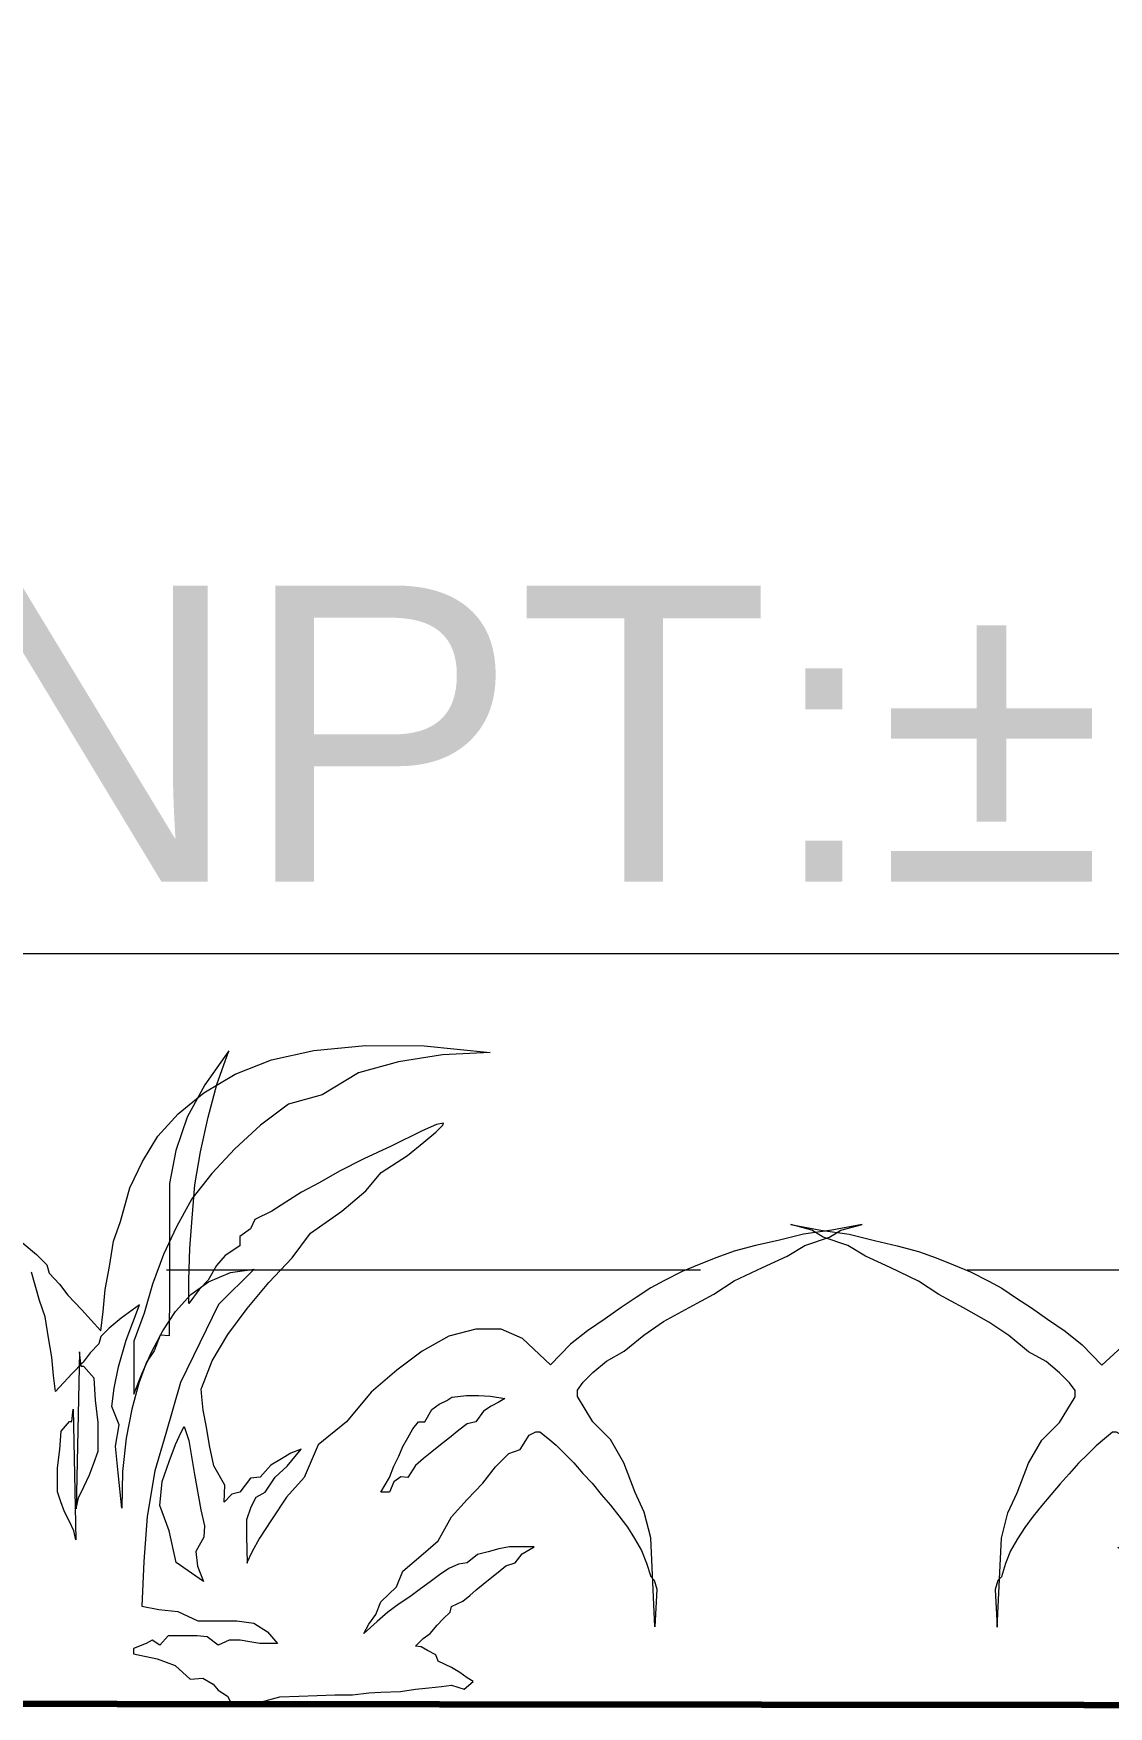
# Model space of a CAD drawing. Header units: inches. Extents: x 140 to 978, y -82 to 38.
# Drawn here: x 654.532 to 655.035, y -68.206 to -67.422 of the extents above; entities that cross this region are included whole.
import ezdxf

# ---------------------------------------------------------------- set-up
doc = ezdxf.new("R2010")
doc.units = ezdxf.units.IN
doc.header["$MEASUREMENT"] = 0
doc.linetypes.add('DASHED2', pattern=[0.375, 0.25, -0.125])
doc.layers.get('0').update_dxf_attribs({"lineweight": 0})
for name, color, linetype, lineweight in [('UNSAAC-AREA VERDE', 94, 'Continuous', 0), ('UNSAAC-COTA', 48, 'Continuous', 0), ('UNSAAC-FACHADA(2DO PLANO)', 7, 'Continuous', 30), ('UNSAAC-PROYECCIONES', 38, 'DASHED2', 0), ('UNSAAC-TEXTOS', 250, 'Continuous', 0), ('UNSAAC-VARIOS', 30, 'Continuous', 0)]:
    doc.layers.add(name, color=color, linetype=linetype, lineweight=lineweight)
doc.styles.add('narrow', font='')
doc.styles.get("Standard").update_dxf_attribs({"font": 'arial.ttf'})
doc.styles.get('narrow').set_extended_font_data('Arial Narrow', italic=True)
doc.dimstyles.new('1EN75', dxfattribs={"dimtxt": 0.15, "dimasz": 0.06, "dimexe": 0.1, "dimexo": 0.15, "dimgap": 0.025, "dimtad": 1, "dimzin": 1, "dimdsep": 46, "dimtxsty": 'narrow', "dimblk": 'DOT', "dimcen": 0.1, "dimclrd": 256, "dimclre": 256, "dimclrt": 256, "dimaunit": 1, "dimadec": 3, "dimazin": 0, "dimtfac": 1, "dimtmove": 2, "dimatfit": 3, "dimldrblk": 'ARCHTICK', "dimfxl": 0.3, "dimfxlon": 1, "dimtolj": 1, "dimtzin": 0, "dimlwd": 0, "dimlwe": 0, "dimarcsym": 0})

# ---------------------------------------------------------------- blocks, each defined once
blk = doc.blocks.new('_Dot')
at = {"color": 0, "linetype": 'ByBlock', "lineweight": -2}
blk.add_line((-0.5, 0), (-1, 0), dxfattribs=at)
at = {"color": 0, "linetype": 'ByBlock', "const_width": 0.5}
blk.add_lwpolyline([(-0.25, 0, 1), (0.25, 0, 1)], format="xyb", close=True, dxfattribs=at)
blk = doc.blocks.new('*D927')
at = {"layer": 'Defpoints', "color": 0, "ltscale": 2.5, "transparency": 16777216}
for p in [(650.44415, -66.95126), (655.89538, -66.95126), (650.44415, -68.00126)]:
    blk.add_point(p, dxfattribs=at)
at = {"layer": 'UNSAAC-COTA', "lineweight": 0, "ltscale": 2.5, "transparency": 16777216}
for p, q in [((655.59538, -66.95126), (655.99538, -66.95126)), ((655.89538, -67.94126), (655.89538, -67.01126)), ((655.59538, -68.00126), (655.99538, -68.00126))]:
    blk.add_line(p, q, dxfattribs=at)
at = {"layer": 'UNSAAC-COTA', "lineweight": 0, "ltscale": 2.5, "transparency": 16777216, "xscale": 0.06, "yscale": 0.06, "zscale": 0.06}
for p, rotation in [((655.89538, -66.95126), 90), ((655.89538, -68.00126), 270)]:
    blk.add_blockref('_Dot', p, dxfattribs=dict(at, rotation=rotation))
at = {"layer": 'UNSAAC-COTA', "ltscale": 2.5, "transparency": 16777216, "insert": (655.79379, -67.47626), "char_height": 0.15, "attachment_point": 5, "rotation": 90, "style": 'narrow'}
blk.add_mtext('\\A1;1.05', dxfattribs=at)
blk = doc.blocks.new('_ArchTick')
at = {"layer": 'UNSAAC-FACHADA(2DO PLANO)', "color": 0, "const_width": 0.15}
blk.add_lwpolyline([(-0.5, -0.5), (0.5, 0.5)], dxfattribs=at)
blk = doc.blocks.new('*D938')
at = {"layer": 'Defpoints', "color": 0, "ltscale": 2.5, "transparency": 16777216}
for p in [(650.44415, -64.55126), (656.98765, -64.55126), (650.44415, -68.00126)]:
    blk.add_point(p, dxfattribs=at)
at = {"layer": 'UNSAAC-COTA', "lineweight": 0, "ltscale": 2.5, "transparency": 16777216}
for p, q in [((656.68765, -64.55126), (657.08765, -64.55126)), ((656.98765, -67.94126), (656.98765, -64.61126)), ((656.68765, -68.00126), (657.08765, -68.00126))]:
    blk.add_line(p, q, dxfattribs=at)
at = {"layer": 'UNSAAC-COTA', "lineweight": 0, "ltscale": 2.5, "transparency": 16777216, "xscale": 0.06, "yscale": 0.06, "zscale": 0.06}
for p, rotation in [((656.98765, -64.55126), 90), ((656.98765, -68.00126), 270)]:
    blk.add_blockref('_Dot', p, dxfattribs=dict(at, rotation=rotation))
at = {"layer": 'UNSAAC-COTA', "ltscale": 2.5, "transparency": 16777216, "insert": (656.88607, -66.27626), "char_height": 0.15, "attachment_point": 5, "rotation": 90, "style": 'narrow'}
blk.add_mtext('\\A1;3.45', dxfattribs=at)
blk = doc.blocks.new('*D941')
at = {"layer": 'Defpoints', "color": 0, "ltscale": 2.5, "transparency": 16777216}
for p in [(652.14001, -52.984), (657.96118, -52.984), (652.14001, -68.00126)]:
    blk.add_point(p, dxfattribs=at)
at = {"layer": 'UNSAAC-COTA', "lineweight": 0, "ltscale": 2.5, "transparency": 16777216}
for p, q in [((657.66118, -52.984), (658.06118, -52.984)), ((657.96118, -67.94126), (657.96118, -53.044)), ((657.66118, -68.00126), (658.06118, -68.00126))]:
    blk.add_line(p, q, dxfattribs=at)
at = {"layer": 'UNSAAC-COTA', "lineweight": 0, "ltscale": 2.5, "transparency": 16777216, "xscale": 0.06, "yscale": 0.06, "zscale": 0.06}
for p, rotation in [((657.96118, -52.984), 90), ((657.96118, -68.00126), 270)]:
    blk.add_blockref('_Dot', p, dxfattribs=dict(at, rotation=rotation))
at = {"layer": 'UNSAAC-COTA', "ltscale": 2.5, "transparency": 16777216, "insert": (657.8596, -60.49263), "char_height": 0.15, "attachment_point": 5, "rotation": 90, "style": 'narrow'}
blk.add_mtext('\\A1;15.02', dxfattribs=at)
blk = doc.blocks.new('A$C60F52226')
at = {"layer": 'UNSAAC-TEXTOS', "color": 0}
blk.add_line((-0.16471, 0.1482), (0.8667, 0.1482), dxfattribs=at)
blk = doc.blocks.new('unsaac area verde 2')
at = {"layer": 'UNSAAC-AREA VERDE'}
for p, q in [((1477.2247, 42.2612), (1477.1628, 42.2549)), ((1477.2247, 42.2612), (1477.1628, 42.2549)), ((1477.2795, 42.2612), (1477.2247, 42.2612)), ((1477.2795, 42.2612), (1477.2247, 42.2612)), ((1477.3278, 42.2565), (1477.2795, 42.2612)), ((1477.3278, 42.2565), (1477.2795, 42.2612)), ((1477.3676, 42.2477), (1477.3278, 42.2565)), ((1477.3676, 42.2477), (1477.3278, 42.2565)), ((1477.4187, 42.2245), (1477.4074, 42.2562)), ((1477.4074, 42.2562), (1477.4299, 42.2244)), ((1477.4187, 42.2245), (1477.4074, 42.2562)), ((1477.4074, 42.2562), (1477.4299, 42.2244)), ((1477.1628, 42.2549), (1477.2073, 42.2525)), ((1477.1628, 42.2549), (1477.2073, 42.2525)), ((1477.2073, 42.2525), (1477.2486, 42.2461)), ((1477.2073, 42.2525), (1477.2486, 42.2461)), ((1477.2486, 42.2461), (1477.2859, 42.2358)), ((1477.2486, 42.2461), (1477.2859, 42.2358)), ((1477.4017, 42.2342), (1477.3676, 42.2477)), ((1477.4017, 42.2342), (1477.3676, 42.2477)), ((1477.2859, 42.2358), (1477.32, 42.2152)), ((1477.2859, 42.2358), (1477.32, 42.2152)), ((1477.431, 42.2168), (1477.4017, 42.2342)), ((1477.431, 42.2168), (1477.4017, 42.2342)), ((1477.32, 42.2152), (1477.3517, 42.2064)), ((1477.32, 42.2152), (1477.3517, 42.2064)), ((1477.4267, 42.194), (1477.4187, 42.2245)), ((1477.4267, 42.194), (1477.4187, 42.2245)), ((1477.4299, 42.2244), (1477.4465, 42.194)), ((1477.4299, 42.2244), (1477.4465, 42.194)), ((1477.4548, 42.197), (1477.431, 42.2168)), ((1477.4548, 42.197), (1477.431, 42.2168)), ((1477.3517, 42.2064), (1477.3779, 42.1866)), ((1477.3517, 42.2064), (1477.3779, 42.1866)), ((1477.4339, 42.1616), (1477.4267, 42.194)), ((1477.4339, 42.1616), (1477.4267, 42.194)), ((1477.4465, 42.194), (1477.4571, 42.1629)), ((1477.4465, 42.194), (1477.4571, 42.1629)), ((1477.4739, 42.1763), (1477.4548, 42.197)), ((1477.4739, 42.1763), (1477.4548, 42.197)), ((1477.207, 42.1867), (1477.2064, 42.1887)), ((1477.2064, 42.1887), (1477.2129, 42.1874)), ((1477.207, 42.1867), (1477.2064, 42.1887)), ((1477.2064, 42.1887), (1477.2129, 42.1874)), ((1477.2136, 42.1801), (1477.207, 42.1867)), ((1477.2136, 42.1801), (1477.207, 42.1867)), ((1477.2129, 42.1874), (1477.2262, 42.1814)), ((1477.2129, 42.1874), (1477.2262, 42.1814)), ((1477.2249, 42.1709), (1477.2136, 42.1801)), ((1477.2249, 42.1709), (1477.2136, 42.1801)), ((1477.2262, 42.1814), (1477.2553, 42.1669)), ((1477.2262, 42.1814), (1477.2553, 42.1669)), ((1477.3779, 42.1866), (1477.4017, 42.1645)), ((1477.3779, 42.1866), (1477.4017, 42.1645)), ((1477.2401, 42.1583), (1477.2249, 42.1709)), ((1477.2401, 42.1583), (1477.2249, 42.1709)), ((1477.2553, 42.1669), (1477.2811, 42.155)), ((1477.2553, 42.1669), (1477.2811, 42.155)), ((1477.4017, 42.1645), (1477.4232, 42.1414)), ((1477.4017, 42.1645), (1477.4232, 42.1414)), ((1477.4571, 42.1629), (1477.463, 42.1318)), ((1477.4571, 42.1629), (1477.463, 42.1318)), ((1477.4883, 42.1525), (1477.4739, 42.1763)), ((1477.4883, 42.1525), (1477.4739, 42.1763)), ((1477.2646, 42.1425), (1477.2401, 42.1583)), ((1477.2646, 42.1425), (1477.2401, 42.1583)), ((1477.2811, 42.155), (1477.3036, 42.1437)), ((1477.2811, 42.155), (1477.3036, 42.1437)), ((1477.4392, 42.1305), (1477.4339, 42.1616)), ((1477.4392, 42.1305), (1477.4339, 42.1616)), ((1477.5002, 42.1279), (1477.4883, 42.1525)), ((1477.5002, 42.1279), (1477.4883, 42.1525)), ((1477.2791, 42.1253), (1477.2646, 42.1425)), ((1477.2791, 42.1253), (1477.2646, 42.1425)), ((1477.3036, 42.1437), (1477.3228, 42.1326)), ((1477.3036, 42.1437), (1477.3228, 42.1326)), ((1477.3228, 42.1326), (1477.3393, 42.1239)), ((1477.3228, 42.1326), (1477.3393, 42.1239)), ((1477.4232, 42.1414), (1477.4421, 42.1176)), ((1477.4232, 42.1414), (1477.4421, 42.1176)), ((1477.463, 42.1318), (1477.463, 42.0995)), ((1477.463, 42.1318), (1477.463, 42.0995)), ((1477.3016, 42.1061), (1477.2791, 42.1253)), ((1477.3016, 42.1061), (1477.2791, 42.1253)), ((1477.3393, 42.1239), (1477.3539, 42.1146)), ((1477.3393, 42.1239), (1477.3539, 42.1146)), ((1477.4418, 42.0995), (1477.4392, 42.1305)), ((1477.4418, 42.0995), (1477.4392, 42.1305)), ((1477.4421, 42.1176), (1477.4565, 42.0914)), ((1477.4421, 42.1176), (1477.4565, 42.0914)), ((1477.5089, 42.0961), (1477.5002, 42.1279)), ((1477.5089, 42.0961), (1477.5002, 42.1279)), ((1477.3307, 42.0855), (1477.3016, 42.1061)), ((1477.3307, 42.0855), (1477.3016, 42.1061)), ((1477.3539, 42.1146), (1477.367, 42.1061)), ((1477.3539, 42.1146), (1477.367, 42.1061)), ((1477.367, 42.1061), (1477.383, 42.0981)), ((1477.367, 42.1061), (1477.383, 42.0981)), ((1477.4438, 42.071), (1477.4418, 42.0995)), ((1477.4438, 42.071), (1477.4418, 42.0995)), ((1477.463, 42.0995), (1477.463, 42.0664)), ((1477.463, 42.0995), (1477.463, 42.0664)), ((1476.834, 42.0889), (1476.8142, 42.0941)), ((1476.8142, 42.0941), (1476.8426, 42.0889)), ((1476.834, 42.0889), (1476.8142, 42.0941)), ((1476.8142, 42.0941), (1476.8426, 42.0889)), ((1476.8446, 42.0823), (1476.834, 42.0889)), ((1476.8446, 42.0823), (1476.834, 42.0889)), ((1476.8426, 42.0889), (1476.8691, 42.0849)), ((1476.8426, 42.0889), (1476.8691, 42.0849)), ((1476.8691, 42.0849), (1476.8928, 42.079)), ((1476.8691, 42.0849), (1476.8928, 42.079)), ((1477.3479, 42.0624), (1477.3307, 42.0855)), ((1477.3479, 42.0624), (1477.3307, 42.0855)), ((1477.383, 42.0981), (1477.3869, 42.0896)), ((1477.383, 42.0981), (1477.3869, 42.0896)), ((1477.3869, 42.0896), (1477.3969, 42.0822)), ((1477.3869, 42.0896), (1477.3969, 42.0822)), ((1477.4565, 42.0914), (1477.4684, 42.0652)), ((1477.4565, 42.0914), (1477.4684, 42.0652)), ((1477.5152, 42.0779), (1477.5089, 42.0961)), ((1477.5152, 42.0779), (1477.5089, 42.0961)), ((1476.8677, 42.0743), (1476.8446, 42.0823)), ((1476.8677, 42.0743), (1476.8446, 42.0823)), ((1476.8843, 42.0644), (1476.8677, 42.0743)), ((1476.8843, 42.0644), (1476.8677, 42.0743)), ((1476.8928, 42.079), (1476.914, 42.0743)), ((1476.8928, 42.079), (1476.914, 42.0743)), ((1476.914, 42.0743), (1476.9339, 42.069)), ((1476.914, 42.0743), (1476.9339, 42.069)), ((1476.9339, 42.069), (1476.9504, 42.0631)), ((1476.9339, 42.069), (1476.9504, 42.0631)), ((1477.3969, 42.0822), (1477.3969, 42.0736)), ((1477.3969, 42.0822), (1477.3969, 42.0736)), ((1477.3969, 42.0736), (1477.4108, 42.0644)), ((1477.3969, 42.0736), (1477.4108, 42.0644)), ((1477.4446, 42.0412), (1477.4438, 42.071)), ((1477.4446, 42.0412), (1477.4438, 42.071)), ((1477.5192, 42.0541), (1477.5152, 42.0779)), ((1477.5192, 42.0541), (1477.5152, 42.0779)), ((1477.601, 42.0763), (1477.5875, 42.0652)), ((1477.601, 42.0763), (1477.5875, 42.0652)), ((1476.9074, 42.0538), (1476.8843, 42.0644)), ((1476.9074, 42.0538), (1476.8843, 42.0644)), ((1476.9339, 42.0412), (1476.9074, 42.0538)), ((1476.9339, 42.0412), (1476.9074, 42.0538)), ((1476.9504, 42.0631), (1476.9669, 42.0565)), ((1476.9504, 42.0631), (1476.9669, 42.0565)), ((1476.9669, 42.0565), (1476.9827, 42.0498)), ((1476.9669, 42.0565), (1476.9827, 42.0498)), ((1477.3697, 42.0392), (1477.3479, 42.0624)), ((1477.3697, 42.0392), (1477.3479, 42.0624)), ((1477.4108, 42.0644), (1477.4187, 42.0551)), ((1477.4108, 42.0644), (1477.4187, 42.0551)), ((1477.4187, 42.0551), (1477.4266, 42.0412)), ((1477.4187, 42.0551), (1477.4266, 42.0412)), ((1477.463, 42.0664), (1477.463, 42.032)), ((1477.463, 42.0664), (1477.463, 42.032)), ((1477.4684, 42.0652), (1477.4787, 42.0375)), ((1477.4684, 42.0652), (1477.4787, 42.0375)), ((1477.5231, 42.0326), (1477.5192, 42.0541)), ((1477.5231, 42.0326), (1477.5192, 42.0541)), ((1477.5779, 42.0556), (1477.5756, 42.0477)), ((1477.5779, 42.0556), (1477.5756, 42.0477)), ((1477.5875, 42.0652), (1477.5779, 42.0556)), ((1477.5875, 42.0652), (1477.5779, 42.0556)), ((1476.9531, 42.0287), (1476.9339, 42.0412)), ((1476.9531, 42.0287), (1476.9339, 42.0412)), ((1476.9827, 42.0498), (1477, 42.0412)), ((1476.9827, 42.0498), (1477, 42.0412)), ((1477, 42.0412), (1477.0119, 42.0346)), ((1477, 42.0412), (1477.0119, 42.0346)), ((1477.3902, 42.0148), (1477.3697, 42.0392)), ((1477.3902, 42.0148), (1477.3697, 42.0392)), ((1477.4057, 42.0485), (1477.3835, 42.0517)), ((1477.3835, 42.0517), (1477.4168, 42.0184)), ((1477.4057, 42.0485), (1477.3835, 42.0517)), ((1477.3835, 42.0517), (1477.4168, 42.0184)), ((1477.4263, 42.0398), (1477.4057, 42.0485)), ((1477.4263, 42.0398), (1477.4057, 42.0485)), ((1477.4429, 42.0279), (1477.4263, 42.0398)), ((1477.4429, 42.0279), (1477.4263, 42.0398)), ((1477.4266, 42.0412), (1477.4352, 42.0326)), ((1477.4266, 42.0412), (1477.4352, 42.0326)), ((1477.4446, 42.0195), (1477.4446, 42.0412)), ((1477.4446, 42.0195), (1477.4446, 42.0412)), ((1477.4787, 42.0375), (1477.4866, 42.0105)), ((1477.4787, 42.0375), (1477.4866, 42.0105)), ((1477.566, 42.0375), (1477.5581, 42.0271)), ((1477.566, 42.0375), (1477.5581, 42.0271)), ((1477.5756, 42.0477), (1477.566, 42.0375)), ((1477.5756, 42.0477), (1477.566, 42.0375)), ((1477.5847, 42.022), (1477.592, 42.0485)), ((1477.5847, 42.022), (1477.592, 42.0485)), ((1476.9762, 42.0161), (1476.9531, 42.0287)), ((1476.9762, 42.0161), (1476.9531, 42.0287)), ((1477.0119, 42.0346), (1477.0258, 42.0254)), ((1477.0119, 42.0346), (1477.0258, 42.0254)), ((1477.0258, 42.0254), (1477.0397, 42.0161)), ((1477.0258, 42.0254), (1477.0397, 42.0161)), ((1477.4352, 42.0326), (1477.4446, 42.0195)), ((1477.4352, 42.0326), (1477.4446, 42.0195)), ((1477.4573, 42.012), (1477.4429, 42.0279)), ((1477.4573, 42.012), (1477.4429, 42.0279)), ((1477.463, 42.032), (1477.463, 41.989)), ((1477.463, 42.032), (1477.463, 41.989)), ((1477.5248, 42.012), (1477.5231, 42.0326)), ((1477.5248, 42.012), (1477.5231, 42.0326)), ((1477.5581, 42.0271), (1477.5454, 42.0136)), ((1477.5581, 42.0271), (1477.5454, 42.0136)), ((1477.5794, 42.0069), (1477.5847, 42.022)), ((1477.5794, 42.0069), (1477.5847, 42.022)), ((1477, 42.0029), (1476.9762, 42.0161)), ((1477, 42.0029), (1476.9762, 42.0161)), ((1477.0397, 42.0161), (1477.0549, 42.0055)), ((1477.0397, 42.0161), (1477.0549, 42.0055)), ((1477.0549, 42.0055), (1477.0714, 41.9943)), ((1477.0549, 42.0055), (1477.0714, 41.9943)), ((1477.4081, 41.9903), (1477.3902, 42.0148)), ((1477.4081, 41.9903), (1477.3902, 42.0148)), ((1477.4168, 42.0184), (1477.4343, 41.9827)), ((1477.4168, 42.0184), (1477.4343, 41.9827)), ((1477.4692, 41.9937), (1477.4573, 42.012)), ((1477.4692, 41.9937), (1477.4573, 42.012)), ((1477.4866, 42.0105), (1477.4962, 41.9842)), ((1477.4866, 42.0105), (1477.4962, 41.9842)), ((1477.5034, 41.985), (1477.4908, 42.0181)), ((1477.4908, 42.0181), (1477.508, 42.0055)), ((1477.5034, 41.985), (1477.4908, 42.0181)), ((1477.4908, 42.0181), (1477.508, 42.0055)), ((1477.508, 42.0055), (1477.5192, 41.9962)), ((1477.508, 42.0055), (1477.5192, 41.9962)), ((1477.5271, 41.9938), (1477.5248, 42.012)), ((1477.5271, 41.9938), (1477.5248, 42.012)), ((1477.5454, 42.0136), (1477.5271, 41.9938)), ((1477.5454, 42.0136), (1477.5271, 41.9938)), ((1477.5761, 41.9871), (1477.5794, 42.0069)), ((1477.5761, 41.9871), (1477.5794, 42.0069)), ((1477.0185, 41.9903), (1477, 42.0029)), ((1477.0185, 41.9903), (1477, 42.0029)), ((1477.0371, 41.9751), (1477.0185, 41.9903)), ((1477.0371, 41.9751), (1477.0185, 41.9903)), ((1477.0714, 41.9943), (1477.0873, 41.9817)), ((1477.0714, 41.9943), (1477.0873, 41.9817)), ((1477.1323, 41.987), (1477.1521, 41.9956)), ((1477.1323, 41.987), (1477.1521, 41.9956)), ((1477.1521, 41.9956), (1477.1759, 41.9956)), ((1477.1521, 41.9956), (1477.1759, 41.9956)), ((1477.1759, 41.9956), (1477.2011, 41.989)), ((1477.1759, 41.9956), (1477.2011, 41.989)), ((1477.4227, 41.9658), (1477.4081, 41.9903)), ((1477.4227, 41.9658), (1477.4081, 41.9903)), ((1477.463, 41.989), (1477.4716, 41.9896)), ((1477.463, 41.989), (1477.4716, 41.9896)), ((1477.4795, 41.9739), (1477.4692, 41.9937)), ((1477.4795, 41.9739), (1477.4692, 41.9937)), ((1477.4716, 41.9896), (1477.477, 41.9751)), ((1477.4716, 41.9896), (1477.477, 41.9751)), ((1477.5192, 41.9962), (1477.5272, 41.9883)), ((1477.5192, 41.9962), (1477.5272, 41.9883)), ((1477.0536, 41.9658), (1477.0371, 41.9751)), ((1477.0536, 41.9658), (1477.0371, 41.9751)), ((1477.0873, 41.9817), (1477.1058, 41.9625)), ((1477.0873, 41.9817), (1477.1058, 41.9625)), ((1477.1058, 41.9625), (1477.1323, 41.987)), ((1477.1058, 41.9625), (1477.1323, 41.987)), ((1477.2011, 41.989), (1477.2262, 41.9751)), ((1477.2011, 41.989), (1477.2262, 41.9751)), ((1477.2262, 41.9751), (1477.25, 41.9573)), ((1477.2262, 41.9751), (1477.25, 41.9573)), ((1477.4343, 41.9827), (1477.4525, 41.9453)), ((1477.4343, 41.9827), (1477.4525, 41.9453)), ((1477.477, 41.9751), (1477.4842, 41.9645)), ((1477.477, 41.9751), (1477.4842, 41.9645)), ((1477.4883, 41.9541), (1477.4795, 41.9739)), ((1477.4883, 41.9541), (1477.4795, 41.9739)), ((1477.4962, 41.9842), (1477.4962, 41.9596)), ((1477.4962, 41.9842), (1477.4962, 41.9596)), ((1477.5106, 41.9599), (1477.5034, 41.985)), ((1477.5106, 41.9599), (1477.5034, 41.985)), ((1477.5272, 41.9883), (1477.5291, 41.9817)), ((1477.5272, 41.9883), (1477.5291, 41.9817)), ((1477.5291, 41.9817), (1477.5371, 41.9732)), ((1477.5291, 41.9817), (1477.5371, 41.9732)), ((1477.5454, 41.9604), (1477.547, 41.974)), ((1477.5454, 41.9604), (1477.547, 41.974)), ((1477.547, 41.974), (1477.5502, 41.8271)), ((1477.547, 41.974), (1477.5502, 41.8271)), ((1477.5729, 41.9691), (1477.5761, 41.9871)), ((1477.5729, 41.9691), (1477.5761, 41.9871)), ((1477.0662, 41.9552), (1477.0536, 41.9658)), ((1477.0662, 41.9552), (1477.0536, 41.9658)), ((1477.4326, 41.9408), (1477.4227, 41.9658)), ((1477.4326, 41.9408), (1477.4227, 41.9658)), ((1477.4842, 41.9645), (1477.4914, 41.9447)), ((1477.4842, 41.9645), (1477.4914, 41.9447)), ((1477.4962, 41.9596), (1477.4962, 41.9343)), ((1477.4962, 41.9596), (1477.4962, 41.9343)), ((1477.5147, 41.94), (1477.5106, 41.9599)), ((1477.5147, 41.94), (1477.5106, 41.9599)), ((1477.5371, 41.9732), (1477.5437, 41.9645)), ((1477.5371, 41.9732), (1477.5437, 41.9645)), ((1477.5383, 41.9549), (1477.5429, 41.9604)), ((1477.5383, 41.9549), (1477.5429, 41.9604)), ((1477.5429, 41.9604), (1477.5454, 41.9604)), ((1477.5429, 41.9604), (1477.5454, 41.9604)), ((1477.5437, 41.9645), (1477.5543, 41.9533)), ((1477.5437, 41.9645), (1477.5543, 41.9533)), ((1477.5715, 41.9519), (1477.5729, 41.9691)), ((1477.5715, 41.9519), (1477.5729, 41.9691)), ((1477.0754, 41.946), (1477.0662, 41.9552)), ((1477.0754, 41.946), (1477.0662, 41.9552)), ((1477.0807, 41.9387), (1477.0754, 41.946)), ((1477.0807, 41.9387), (1477.0754, 41.946)), ((1477.25, 41.9573), (1477.2738, 41.9367)), ((1477.25, 41.9573), (1477.2738, 41.9367)), ((1477.4525, 41.9453), (1477.466, 41.8977)), ((1477.4525, 41.9453), (1477.466, 41.8977)), ((1477.4962, 41.9343), (1477.4883, 41.9541)), ((1477.4962, 41.9343), (1477.4883, 41.9541)), ((1477.4914, 41.9447), (1477.4981, 41.9203)), ((1477.4914, 41.9447), (1477.4981, 41.9203)), ((1477.5319, 41.9287), (1477.5334, 41.9493)), ((1477.5319, 41.9287), (1477.5334, 41.9493)), ((1477.5334, 41.9493), (1477.5383, 41.9549)), ((1477.5334, 41.9493), (1477.5383, 41.9549)), ((1477.5543, 41.9533), (1477.5695, 41.9368)), ((1477.5543, 41.9533), (1477.5695, 41.9368)), ((1477.5695, 41.9368), (1477.5715, 41.9519)), ((1477.5695, 41.9368), (1477.5715, 41.9519)), ((1477.0662, 41.9089), (1477.0807, 41.9328)), ((1477.0662, 41.9089), (1477.0807, 41.9328)), ((1477.0807, 41.9328), (1477.0807, 41.9387)), ((1477.0807, 41.9328), (1477.0807, 41.9387)), ((1477.1621, 41.9328), (1477.1488, 41.9308)), ((1477.1621, 41.9328), (1477.1488, 41.9308)), ((1477.1488, 41.9308), (1477.1548, 41.9269)), ((1477.1488, 41.9308), (1477.1548, 41.9269)), ((1477.1548, 41.9269), (1477.1614, 41.9235)), ((1477.1548, 41.9269), (1477.1614, 41.9235)), ((1477.1733, 41.9334), (1477.1621, 41.9328)), ((1477.1733, 41.9334), (1477.1621, 41.9328)), ((1477.1845, 41.9334), (1477.1733, 41.9334)), ((1477.1845, 41.9334), (1477.1733, 41.9334)), ((1477.1984, 41.9321), (1477.1845, 41.9334)), ((1477.1984, 41.9321), (1477.1845, 41.9334)), ((1477.203, 41.9288), (1477.1984, 41.9321)), ((1477.203, 41.9288), (1477.1984, 41.9321)), ((1477.2103, 41.9255), (1477.203, 41.9288)), ((1477.2103, 41.9255), (1477.203, 41.9288)), ((1477.2738, 41.9367), (1477.2969, 41.9089)), ((1477.2738, 41.9367), (1477.2969, 41.9089)), ((1477.4313, 41.9195), (1477.4326, 41.9321)), ((1477.4313, 41.9195), (1477.4326, 41.9321)), ((1477.4332, 41.9394), (1477.4326, 41.9408)), ((1477.4332, 41.9394), (1477.4326, 41.9408)), ((1477.4326, 41.9321), (1477.4332, 41.9394)), ((1477.4326, 41.9321), (1477.4332, 41.9394)), ((1477.5166, 41.9228), (1477.5147, 41.94)), ((1477.5166, 41.9228), (1477.5147, 41.94)), ((1477.5295, 41.908), (1477.5319, 41.9287)), ((1477.5295, 41.908), (1477.5319, 41.9287)), ((1477.1614, 41.9235), (1477.1687, 41.9189)), ((1477.1614, 41.9235), (1477.1687, 41.9189)), ((1477.1687, 41.9189), (1477.1759, 41.9089)), ((1477.1687, 41.9189), (1477.1759, 41.9089)), ((1477.217, 41.9203), (1477.2103, 41.9255)), ((1477.217, 41.9203), (1477.2103, 41.9255)), ((1477.2236, 41.9089), (1477.217, 41.9203)), ((1477.2236, 41.9089), (1477.217, 41.9203)), ((1477.428, 41.9037), (1477.4313, 41.9195)), ((1477.428, 41.9037), (1477.4313, 41.9195)), ((1477.4981, 41.9203), (1477.5034, 41.8931)), ((1477.4981, 41.9203), (1477.5034, 41.8931)), ((1477.51, 41.9056), (1477.5166, 41.9228)), ((1477.51, 41.9056), (1477.5166, 41.9228)), ((1477.553, 41.9203), (1477.5503, 41.7979)), ((1477.553, 41.9203), (1477.5503, 41.7979)), ((1477.5543, 41.9089), (1477.553, 41.9203)), ((1477.5543, 41.9089), (1477.553, 41.9203)), ((1477.0496, 41.8924), (1477.0662, 41.9089)), ((1477.0496, 41.8924), (1477.0662, 41.9089)), ((1477.1158, 41.8997), (1477.1085, 41.8937)), ((1477.1158, 41.8997), (1477.1085, 41.8937)), ((1477.1197, 41.8997), (1477.1158, 41.8997)), ((1477.1197, 41.8997), (1477.1158, 41.8997)), ((1477.1257, 41.8964), (1477.1197, 41.8997)), ((1477.1257, 41.8964), (1477.1197, 41.8997)), ((1477.1343, 41.8831), (1477.1257, 41.8964)), ((1477.1343, 41.8831), (1477.1257, 41.8964)), ((1477.1759, 41.9089), (1477.1839, 41.907)), ((1477.1759, 41.9089), (1477.1839, 41.907)), ((1477.1839, 41.907), (1477.1918, 41.901)), ((1477.1839, 41.907), (1477.1918, 41.901)), ((1477.1918, 41.901), (1477.2004, 41.8938)), ((1477.1918, 41.901), (1477.2004, 41.8938)), ((1477.2295, 41.9089), (1477.2236, 41.9089)), ((1477.2295, 41.9089), (1477.2236, 41.9089)), ((1477.2348, 41.9023), (1477.2295, 41.9089)), ((1477.2348, 41.9023), (1477.2295, 41.9089)), ((1477.2394, 41.8938), (1477.2348, 41.9023)), ((1477.2394, 41.8938), (1477.2348, 41.9023)), ((1477.2969, 41.9089), (1477.3234, 41.8872)), ((1477.2969, 41.9089), (1477.3234, 41.8872)), ((1477.4253, 41.8865), (1477.428, 41.9037)), ((1477.4253, 41.8865), (1477.428, 41.9037)), ((1477.4491, 41.9043), (1477.4446, 41.8911)), ((1477.4491, 41.9043), (1477.4446, 41.8911)), ((1477.4518, 41.899), (1477.4491, 41.9043)), ((1477.4518, 41.899), (1477.4491, 41.9043)), ((1477.4571, 41.8872), (1477.4518, 41.899)), ((1477.4571, 41.8872), (1477.4518, 41.899)), ((1477.466, 41.8977), (1477.4764, 41.8628)), ((1477.466, 41.8977), (1477.4764, 41.8628)), ((1477.5133, 41.8858), (1477.51, 41.9056)), ((1477.5133, 41.8858), (1477.51, 41.9056)), ((1477.5295, 41.881), (1477.5295, 41.908)), ((1477.5295, 41.881), (1477.5295, 41.908)), ((1477.5563, 41.9089), (1477.5543, 41.9089)), ((1477.5563, 41.9089), (1477.5543, 41.9089)), ((1477.5602, 41.9044), (1477.5563, 41.9089)), ((1477.5602, 41.9044), (1477.5563, 41.9089)), ((1477.5643, 41.8997), (1477.5602, 41.9044)), ((1477.5643, 41.8997), (1477.5602, 41.9044)), ((1477.5655, 41.8825), (1477.5643, 41.8997)), ((1477.5655, 41.8825), (1477.5643, 41.8997)), ((1477.0371, 41.8706), (1477.0496, 41.8924)), ((1477.0371, 41.8706), (1477.0496, 41.8924)), ((1477.1005, 41.8871), (1477.0926, 41.8792)), ((1477.1005, 41.8871), (1477.0926, 41.8792)), ((1477.1085, 41.8937), (1477.1005, 41.8871)), ((1477.1085, 41.8937), (1477.1005, 41.8871)), ((1477.1449, 41.8792), (1477.1343, 41.8831)), ((1477.1449, 41.8792), (1477.1343, 41.8831)), ((1477.2004, 41.8938), (1477.209, 41.8872)), ((1477.2004, 41.8938), (1477.209, 41.8872)), ((1477.209, 41.8872), (1477.217, 41.8806)), ((1477.209, 41.8872), (1477.217, 41.8806)), ((1477.217, 41.8806), (1477.2249, 41.8745)), ((1477.217, 41.8806), (1477.2249, 41.8745)), ((1477.2441, 41.8858), (1477.2394, 41.8938)), ((1477.2441, 41.8858), (1477.2394, 41.8938)), ((1477.248, 41.8765), (1477.2441, 41.8858)), ((1477.248, 41.8765), (1477.2441, 41.8858)), ((1477.3234, 41.8872), (1477.3366, 41.8567)), ((1477.3234, 41.8872), (1477.3366, 41.8567)), ((1477.3525, 41.8673), (1477.3393, 41.8831)), ((1477.3393, 41.8831), (1477.3492, 41.8792)), ((1477.3525, 41.8673), (1477.3393, 41.8831)), ((1477.3393, 41.8831), (1477.3492, 41.8792)), ((1477.4213, 41.8673), (1477.4253, 41.8865)), ((1477.4213, 41.8673), (1477.4253, 41.8865)), ((1477.4446, 41.8911), (1477.4392, 41.8593)), ((1477.4446, 41.8911), (1477.4392, 41.8593)), ((1477.463, 41.8713), (1477.4571, 41.8872)), ((1477.463, 41.8713), (1477.4571, 41.8872)), ((1477.5034, 41.8931), (1477.5067, 41.862)), ((1477.5034, 41.8931), (1477.5067, 41.862)), ((1477.5106, 41.8607), (1477.5133, 41.8858)), ((1477.5106, 41.8607), (1477.5133, 41.8858)), ((1477.5334, 41.8699), (1477.5295, 41.881)), ((1477.5334, 41.8699), (1477.5295, 41.881)), ((1477.5675, 41.8653), (1477.5655, 41.8825)), ((1477.5675, 41.8653), (1477.5655, 41.8825)), ((1477.0265, 41.8428), (1477.0371, 41.8706)), ((1477.0265, 41.8428), (1477.0371, 41.8706)), ((1477.084, 41.8706), (1477.0754, 41.8607)), ((1477.084, 41.8706), (1477.0754, 41.8607)), ((1477.0926, 41.8792), (1477.084, 41.8706)), ((1477.0926, 41.8792), (1477.084, 41.8706)), ((1477.1574, 41.8666), (1477.1449, 41.8792)), ((1477.1574, 41.8666), (1477.1449, 41.8792)), ((1477.1693, 41.8515), (1477.1574, 41.8666)), ((1477.1693, 41.8515), (1477.1574, 41.8666)), ((1477.2249, 41.8745), (1477.2322, 41.868)), ((1477.2249, 41.8745), (1477.2322, 41.868)), ((1477.2322, 41.868), (1477.2394, 41.8567)), ((1477.2322, 41.868), (1477.2394, 41.8567)), ((1477.2526, 41.8673), (1477.248, 41.8765)), ((1477.2526, 41.8673), (1477.248, 41.8765)), ((1477.2566, 41.8567), (1477.2526, 41.8673)), ((1477.2566, 41.8567), (1477.2526, 41.8673)), ((1477.3492, 41.8792), (1477.3578, 41.8739)), ((1477.3492, 41.8792), (1477.3578, 41.8739)), ((1477.3638, 41.8567), (1477.3525, 41.8673)), ((1477.3638, 41.8567), (1477.3525, 41.8673)), ((1477.3578, 41.8739), (1477.3678, 41.868)), ((1477.3578, 41.8739), (1477.3678, 41.868)), ((1477.3678, 41.868), (1477.3777, 41.8567)), ((1477.3678, 41.868), (1477.3777, 41.8567)), ((1477.4108, 41.8494), (1477.4213, 41.8673)), ((1477.4108, 41.8494), (1477.4213, 41.8673)), ((1477.4696, 41.8527), (1477.463, 41.8713)), ((1477.4696, 41.8527), (1477.463, 41.8713)), ((1477.5375, 41.8588), (1477.5334, 41.8699)), ((1477.5375, 41.8588), (1477.5334, 41.8699)), ((1477.5675, 41.8428), (1477.5675, 41.8653)), ((1477.5675, 41.8428), (1477.5675, 41.8653)), ((1477.0668, 41.8514), (1477.0582, 41.8409)), ((1477.0668, 41.8514), (1477.0582, 41.8409)), ((1477.0754, 41.8607), (1477.0668, 41.8514)), ((1477.0754, 41.8607), (1477.0668, 41.8514)), ((1477.1838, 41.8362), (1477.1693, 41.8515)), ((1477.1838, 41.8362), (1477.1693, 41.8515)), ((1477.2394, 41.8567), (1477.2461, 41.8574)), ((1477.2394, 41.8567), (1477.2461, 41.8574)), ((1477.2461, 41.8574), (1477.2526, 41.8527)), ((1477.2461, 41.8574), (1477.2526, 41.8527)), ((1477.2526, 41.8527), (1477.2566, 41.8428)), ((1477.2526, 41.8527), (1477.2566, 41.8428)), ((1477.2646, 41.8428), (1477.2566, 41.8567)), ((1477.2646, 41.8428), (1477.2566, 41.8567)), ((1477.3366, 41.8567), (1477.3532, 41.8382)), ((1477.3366, 41.8567), (1477.3532, 41.8382)), ((1477.3731, 41.8428), (1477.3638, 41.8567)), ((1477.3731, 41.8428), (1477.3638, 41.8567)), ((1477.3777, 41.8567), (1477.3869, 41.856)), ((1477.3777, 41.8567), (1477.3869, 41.856)), ((1477.3869, 41.856), (1477.3969, 41.8428)), ((1477.3869, 41.856), (1477.3969, 41.8428)), ((1477.4115, 41.8335), (1477.4108, 41.8494)), ((1477.4115, 41.8335), (1477.4108, 41.8494)), ((1477.4392, 41.8593), (1477.4332, 41.8263)), ((1477.4392, 41.8593), (1477.4332, 41.8263)), ((1477.4716, 41.8302), (1477.4696, 41.8527)), ((1477.4716, 41.8302), (1477.4696, 41.8527)), ((1477.4764, 41.8628), (1477.4834, 41.82)), ((1477.4764, 41.8628), (1477.4834, 41.82)), ((1477.5067, 41.862), (1477.5073, 41.8276)), ((1477.5067, 41.862), (1477.5073, 41.8276)), ((1477.5073, 41.8276), (1477.5106, 41.8607)), ((1477.5073, 41.8276), (1477.5106, 41.8607)), ((1477.543, 41.8477), (1477.5375, 41.8588)), ((1477.543, 41.8477), (1477.5375, 41.8588)), ((1477.0179, 41.8243), (1477.0265, 41.8428)), ((1477.0179, 41.8243), (1477.0265, 41.8428)), ((1477.0582, 41.8409), (1477.0496, 41.831)), ((1477.0582, 41.8409), (1477.0496, 41.831)), ((1477.1984, 41.8197), (1477.1838, 41.8362)), ((1477.1984, 41.8197), (1477.1838, 41.8362)), ((1477.2566, 41.8428), (1477.2646, 41.8428)), ((1477.2566, 41.8428), (1477.2646, 41.8428)), ((1477.3532, 41.8382), (1477.3671, 41.817)), ((1477.3532, 41.8382), (1477.3671, 41.817)), ((1477.3816, 41.8382), (1477.3731, 41.8428)), ((1477.3816, 41.8382), (1477.3731, 41.8428)), ((1477.3863, 41.8289), (1477.3816, 41.8382)), ((1477.3863, 41.8289), (1477.3816, 41.8382)), ((1477.3969, 41.8428), (1477.4042, 41.8409)), ((1477.3969, 41.8428), (1477.4042, 41.8409)), ((1477.4042, 41.8409), (1477.4115, 41.8335)), ((1477.4042, 41.8409), (1477.4115, 41.8335)), ((1477.5478, 41.8374), (1477.543, 41.8477)), ((1477.5478, 41.8374), (1477.543, 41.8477)), ((1477.5502, 41.8271), (1477.5478, 41.8374)), ((1477.5502, 41.8271), (1477.5478, 41.8374)), ((1477.5609, 41.8243), (1477.5643, 41.8335)), ((1477.5609, 41.8243), (1477.5643, 41.8335)), ((1477.5643, 41.8335), (1477.5675, 41.8428)), ((1477.5643, 41.8335), (1477.5675, 41.8428)), ((1477.0119, 41.8005), (1477.0179, 41.8243)), ((1477.0119, 41.8005), (1477.0179, 41.8243)), ((1477.0417, 41.821), (1477.0337, 41.8104)), ((1477.0417, 41.821), (1477.0337, 41.8104)), ((1477.0496, 41.831), (1477.0417, 41.821)), ((1477.0496, 41.831), (1477.0417, 41.821)), ((1477.211, 41.7972), (1477.1984, 41.8197)), ((1477.211, 41.7972), (1477.1984, 41.8197)), ((1477.3902, 41.817), (1477.3863, 41.8289)), ((1477.3902, 41.817), (1477.3863, 41.8289)), ((1477.4332, 41.8263), (1477.4299, 41.8111)), ((1477.4332, 41.8263), (1477.4299, 41.8111)), ((1477.463, 41.8064), (1477.4716, 41.8302)), ((1477.463, 41.8064), (1477.4716, 41.8302)), ((1477.4834, 41.82), (1477.4867, 41.7778)), ((1477.4834, 41.82), (1477.4867, 41.7778)), ((1477.5563, 41.815), (1477.5609, 41.8243)), ((1477.5563, 41.815), (1477.5609, 41.8243)), ((1477.0337, 41.8104), (1477.0271, 41.7998)), ((1477.0337, 41.8104), (1477.0271, 41.7998)), ((1477.3671, 41.817), (1477.3783, 41.7998)), ((1477.3671, 41.817), (1477.3783, 41.7998)), ((1477.3902, 41.8011), (1477.3902, 41.817)), ((1477.3902, 41.8011), (1477.3902, 41.817)), ((1477.4299, 41.8111), (1477.4306, 41.8005)), ((1477.4299, 41.8111), (1477.4306, 41.8005)), ((1477.4564, 41.7767), (1477.463, 41.8064)), ((1477.4564, 41.7767), (1477.463, 41.8064)), ((1477.5503, 41.7979), (1477.5523, 41.8064)), ((1477.5503, 41.7979), (1477.5523, 41.8064)), ((1477.5523, 41.8064), (1477.5563, 41.815)), ((1477.5523, 41.8064), (1477.5563, 41.815)), ((1477.0079, 41.7171), (1477.0119, 41.8005)), ((1477.0079, 41.7171), (1477.0119, 41.8005)), ((1477.0205, 41.7886), (1477.0158, 41.7767)), ((1477.0205, 41.7886), (1477.0158, 41.7767)), ((1477.0271, 41.7998), (1477.0205, 41.7886)), ((1477.0271, 41.7998), (1477.0205, 41.7886)), ((1477.1323, 41.7853), (1477.121, 41.7919)), ((1477.121, 41.7919), (1477.1323, 41.7919)), ((1477.1323, 41.7853), (1477.121, 41.7919)), ((1477.121, 41.7919), (1477.1323, 41.7919)), ((1477.1323, 41.7919), (1477.1441, 41.7919)), ((1477.1323, 41.7919), (1477.1441, 41.7919)), ((1477.1441, 41.7919), (1477.1541, 41.7899)), ((1477.1441, 41.7919), (1477.1541, 41.7899)), ((1477.1541, 41.7899), (1477.164, 41.7872)), ((1477.1541, 41.7899), (1477.164, 41.7872)), ((1477.164, 41.7872), (1477.174, 41.7846)), ((1477.164, 41.7872), (1477.174, 41.7846)), ((1477.2249, 41.7853), (1477.211, 41.7972)), ((1477.2249, 41.7853), (1477.211, 41.7972)), ((1477.3783, 41.7998), (1477.3856, 41.7866)), ((1477.3783, 41.7998), (1477.3856, 41.7866)), ((1477.3856, 41.7866), (1477.3902, 41.7767)), ((1477.3856, 41.7866), (1477.3902, 41.7767)), ((1477.3895, 41.7767), (1477.3902, 41.8011)), ((1477.3895, 41.7767), (1477.3902, 41.8011)), ((1477.4306, 41.8005), (1477.4379, 41.7872)), ((1477.4306, 41.8005), (1477.4379, 41.7872)), ((1477.4379, 41.7872), (1477.4365, 41.7734)), ((1477.4379, 41.7872), (1477.4365, 41.7734)), ((1477.0158, 41.7767), (1477.0119, 41.7641)), ((1477.0158, 41.7767), (1477.0119, 41.7641)), ((1477.1389, 41.7767), (1477.1323, 41.7853)), ((1477.1389, 41.7767), (1477.1323, 41.7853)), ((1477.1475, 41.774), (1477.1389, 41.7767)), ((1477.1475, 41.774), (1477.1389, 41.7767)), ((1477.1548, 41.7681), (1477.1475, 41.774)), ((1477.1548, 41.7681), (1477.1475, 41.774)), ((1477.174, 41.7846), (1477.1838, 41.7767)), ((1477.174, 41.7846), (1477.1838, 41.7767)), ((1477.1838, 41.7767), (1477.1918, 41.7754)), ((1477.1838, 41.7767), (1477.1918, 41.7754)), ((1477.1918, 41.7754), (1477.2011, 41.7714)), ((1477.1918, 41.7754), (1477.2011, 41.7714)), ((1477.2011, 41.7714), (1477.2097, 41.7654)), ((1477.2011, 41.7714), (1477.2097, 41.7654)), ((1477.2441, 41.7688), (1477.2249, 41.7853)), ((1477.2441, 41.7688), (1477.2249, 41.7853)), ((1477.3902, 41.7767), (1477.3895, 41.7767)), ((1477.3902, 41.7767), (1477.3895, 41.7767)), ((1477.4306, 41.7589), (1477.4564, 41.7767)), ((1477.4306, 41.7589), (1477.4564, 41.7767)), ((1477.4365, 41.7734), (1477.4306, 41.7589)), ((1477.4365, 41.7734), (1477.4306, 41.7589)), ((1477.4867, 41.7778), (1477.4883, 41.7358)), ((1477.4867, 41.7778), (1477.4883, 41.7358)), ((1477.0085, 41.7608), (1477.006, 41.7523)), ((1477.0085, 41.7608), (1477.006, 41.7523)), ((1477.0119, 41.7641), (1477.0085, 41.7608)), ((1477.0119, 41.7641), (1477.0085, 41.7608)), ((1477.1621, 41.7622), (1477.1548, 41.7681)), ((1477.1621, 41.7622), (1477.1548, 41.7681)), ((1477.1687, 41.7568), (1477.1621, 41.7622)), ((1477.1687, 41.7568), (1477.1621, 41.7622)), ((1477.1753, 41.7515), (1477.1687, 41.7568)), ((1477.1753, 41.7515), (1477.1687, 41.7568)), ((1477.2097, 41.7654), (1477.2183, 41.7589)), ((1477.2097, 41.7654), (1477.2183, 41.7589)), ((1477.2183, 41.7589), (1477.2275, 41.7523)), ((1477.2183, 41.7589), (1477.2275, 41.7523)), ((1477.25, 41.7542), (1477.2441, 41.7688)), ((1477.25, 41.7542), (1477.2441, 41.7688)), ((1477.006, 41.7523), (1477.0079, 41.7171)), ((1477.006, 41.7523), (1477.0079, 41.7171)), ((1477.1812, 41.7462), (1477.1753, 41.7515)), ((1477.1812, 41.7462), (1477.1753, 41.7515)), ((1477.1879, 41.7409), (1477.1812, 41.7462)), ((1477.1879, 41.7409), (1477.1812, 41.7462)), ((1477.1984, 41.7357), (1477.1879, 41.7409)), ((1477.1984, 41.7357), (1477.1879, 41.7409)), ((1477.2275, 41.7523), (1477.2374, 41.745)), ((1477.2275, 41.7523), (1477.2374, 41.745)), ((1477.2374, 41.745), (1477.2473, 41.7383)), ((1477.2374, 41.745), (1477.2473, 41.7383)), ((1477.2646, 41.7403), (1477.25, 41.7542)), ((1477.2646, 41.7403), (1477.25, 41.7542)), ((1477.2692, 41.7284), (1477.2646, 41.7403)), ((1477.2692, 41.7284), (1477.2646, 41.7403)), ((1477.1998, 41.7304), (1477.1984, 41.7357)), ((1477.1998, 41.7304), (1477.1984, 41.7357)), ((1477.2063, 41.7244), (1477.1998, 41.7304)), ((1477.2063, 41.7244), (1477.1998, 41.7304)), ((1477.2117, 41.7185), (1477.2063, 41.7244)), ((1477.2117, 41.7185), (1477.2063, 41.7244)), ((1477.2473, 41.7383), (1477.258, 41.7304)), ((1477.2473, 41.7383), (1477.258, 41.7304)), ((1477.258, 41.7304), (1477.2679, 41.7218)), ((1477.258, 41.7304), (1477.2679, 41.7218)), ((1477.2758, 41.7192), (1477.2692, 41.7284)), ((1477.2758, 41.7192), (1477.2692, 41.7284)), ((1477.4548, 41.731), (1477.4359, 41.7223)), ((1477.4548, 41.731), (1477.4359, 41.7223)), ((1477.4724, 41.7326), (1477.4548, 41.731)), ((1477.4724, 41.7326), (1477.4548, 41.731)), ((1477.4883, 41.7358), (1477.4724, 41.7326)), ((1477.4883, 41.7358), (1477.4724, 41.7326)), ((1477.2183, 41.7105), (1477.2117, 41.7185)), ((1477.2183, 41.7105), (1477.2117, 41.7185)), ((1477.2249, 41.7059), (1477.2183, 41.7105)), ((1477.2249, 41.7059), (1477.2183, 41.7105)), ((1477.2679, 41.7218), (1477.2804, 41.7105)), ((1477.2679, 41.7218), (1477.2804, 41.7105)), ((1477.2804, 41.7105), (1477.2758, 41.7192)), ((1477.2804, 41.7105), (1477.2758, 41.7192)), ((1477.3707, 41.712), (1477.3613, 41.7009)), ((1477.3707, 41.712), (1477.3613, 41.7009)), ((1477.3835, 41.7199), (1477.3707, 41.712)), ((1477.3835, 41.7199), (1477.3707, 41.712)), ((1477.3994, 41.7223), (1477.3835, 41.7199)), ((1477.3994, 41.7223), (1477.3835, 41.7199)), ((1477.4168, 41.7223), (1477.3994, 41.7223)), ((1477.4168, 41.7223), (1477.3994, 41.7223)), ((1477.4359, 41.7223), (1477.4168, 41.7223)), ((1477.4359, 41.7223), (1477.4168, 41.7223)), ((1477.4271, 41.7072), (1477.4367, 41.708)), ((1477.4271, 41.7072), (1477.4367, 41.708)), ((1477.4367, 41.708), (1477.4469, 41.7081)), ((1477.4367, 41.708), (1477.4469, 41.7081)), ((1477.4469, 41.7081), (1477.4549, 41.7081)), ((1477.4469, 41.7081), (1477.4549, 41.7081)), ((1477.4549, 41.7081), (1477.4637, 41.708)), ((1477.4549, 41.7081), (1477.4637, 41.708)), ((1477.4637, 41.708), (1477.4716, 41.6993)), ((1477.4637, 41.708), (1477.4716, 41.6993)), ((1477.213, 41.6907), (1477.2209, 41.6946)), ((1477.213, 41.6907), (1477.2209, 41.6946)), ((1477.2209, 41.6946), (1477.2269, 41.6979)), ((1477.2209, 41.6946), (1477.2269, 41.6979)), ((1477.2322, 41.6987), (1477.2249, 41.7059)), ((1477.2322, 41.6987), (1477.2249, 41.7059)), ((1477.2269, 41.6979), (1477.2322, 41.6987)), ((1477.2269, 41.6979), (1477.2322, 41.6987)), ((1477.3613, 41.7009), (1477.3692, 41.7009)), ((1477.3613, 41.7009), (1477.3692, 41.7009)), ((1477.3692, 41.7009), (1477.3779, 41.7009)), ((1477.3692, 41.7009), (1477.3779, 41.7009)), ((1477.3779, 41.7009), (1477.3874, 41.7024)), ((1477.3779, 41.7009), (1477.3874, 41.7024)), ((1477.3874, 41.7024), (1477.3962, 41.704)), ((1477.3874, 41.7024), (1477.3962, 41.704)), ((1477.3962, 41.704), (1477.4065, 41.7041)), ((1477.3962, 41.704), (1477.4065, 41.7041)), ((1477.4065, 41.7041), (1477.4168, 41.6993)), ((1477.4065, 41.7041), (1477.4168, 41.6993)), ((1477.4168, 41.6993), (1477.4271, 41.7072)), ((1477.4168, 41.6993), (1477.4271, 41.7072)), ((1477.4716, 41.6993), (1477.4787, 41.704)), ((1477.4716, 41.6993), (1477.4787, 41.704)), ((1477.4787, 41.704), (1477.4843, 41.7009)), ((1477.4787, 41.704), (1477.4843, 41.7009)), ((1477.4843, 41.7009), (1477.4962, 41.6962)), ((1477.4843, 41.7009), (1477.4962, 41.6962)), ((1477.4962, 41.6962), (1477.4962, 41.6913)), ((1477.4962, 41.6962), (1477.4962, 41.6913)), ((1477.1904, 41.6741), (1477.1984, 41.6788)), ((1477.1904, 41.6741), (1477.1984, 41.6788)), ((1477.1984, 41.6788), (1477.211, 41.6847)), ((1477.1984, 41.6788), (1477.211, 41.6847)), ((1477.211, 41.6847), (1477.213, 41.6907)), ((1477.211, 41.6847), (1477.213, 41.6907)), ((1477.4573, 41.6803), (1477.443, 41.6675)), ((1477.4573, 41.6803), (1477.443, 41.6675)), ((1477.474, 41.6866), (1477.4573, 41.6803)), ((1477.474, 41.6866), (1477.4573, 41.6803)), ((1477.4962, 41.6913), (1477.474, 41.6866)), ((1477.4962, 41.6913), (1477.474, 41.6866)), ((1477.1779, 41.6656), (1477.1838, 41.6689)), ((1477.1779, 41.6656), (1477.1838, 41.6689)), ((1477.1865, 41.6583), (1477.1779, 41.6656)), ((1477.1865, 41.6583), (1477.1779, 41.6656)), ((1477.1838, 41.6689), (1477.1904, 41.6741)), ((1477.1838, 41.6689), (1477.1904, 41.6741)), ((1477.1984, 41.6623), (1477.1865, 41.6583)), ((1477.1984, 41.6623), (1477.1865, 41.6583)), ((1477.2077, 41.6609), (1477.1984, 41.6623)), ((1477.2077, 41.6609), (1477.1984, 41.6623)), ((1477.2196, 41.6596), (1477.2077, 41.6609)), ((1477.2196, 41.6596), (1477.2077, 41.6609)), ((1477.4216, 41.6628), (1477.4168, 41.6572)), ((1477.4216, 41.6628), (1477.4168, 41.6572)), ((1477.4311, 41.6684), (1477.4216, 41.6628)), ((1477.4311, 41.6684), (1477.4216, 41.6628)), ((1477.443, 41.6675), (1477.4311, 41.6684)), ((1477.443, 41.6675), (1477.4311, 41.6684)), ((1477.2322, 41.6583), (1477.2196, 41.6596)), ((1477.2322, 41.6583), (1477.2196, 41.6596)), ((1477.2461, 41.6563), (1477.2322, 41.6583)), ((1477.2461, 41.6563), (1477.2322, 41.6583)), ((1477.2646, 41.6556), (1477.2461, 41.6563)), ((1477.2646, 41.6556), (1477.2461, 41.6563)), ((1477.2758, 41.655), (1477.2646, 41.6556)), ((1477.2758, 41.655), (1477.2646, 41.6556)), ((1477.291, 41.653), (1477.2758, 41.655)), ((1477.291, 41.653), (1477.2758, 41.655)), ((1477.3076, 41.653), (1477.291, 41.653)), ((1477.3076, 41.653), (1477.291, 41.653)), ((1477.3241, 41.6523), (1477.3076, 41.653)), ((1477.3241, 41.6523), (1477.3076, 41.653)), ((1477.3413, 41.6517), (1477.3241, 41.6523)), ((1477.3413, 41.6517), (1477.3241, 41.6523)), ((1477.3592, 41.651), (1477.3413, 41.6517)), ((1477.3592, 41.651), (1477.3413, 41.6517)), ((1477.383, 41.6444), (1477.3592, 41.651)), ((1477.383, 41.6444), (1477.3592, 41.651)), ((1477.4081, 41.6517), (1477.4033, 41.6429)), ((1477.4081, 41.6517), (1477.4033, 41.6429)), ((1477.4168, 41.6572), (1477.4081, 41.6517)), ((1477.4168, 41.6572), (1477.4081, 41.6517)), ((1476.8477, 41.6443), (1478.5977, 41.6443)), ((1477.3969, 41.6444), (1477.383, 41.6444)), ((1477.3969, 41.6444), (1477.383, 41.6444)), ((1477.4134, 41.6444), (1477.3969, 41.6444)), ((1477.4134, 41.6444), (1477.3969, 41.6444)), ((1477.4033, 41.6429), (1477.4176, 41.6429)), ((1477.4033, 41.6429), (1477.4176, 41.6429)), ((1477.4313, 41.6444), (1477.4134, 41.6444)), ((1477.4313, 41.6444), (1477.4134, 41.6444)), ((1477.4176, 41.6429), (1477.4398, 41.6429)), ((1477.4176, 41.6429), (1477.4398, 41.6429)), ((1477.4498, 41.6444), (1477.4313, 41.6444)), ((1477.4498, 41.6444), (1477.4313, 41.6444)), ((1477.4398, 41.6429), (1477.4557, 41.6429)), ((1477.4398, 41.6429), (1477.4557, 41.6429)), ((1477.463, 41.6444), (1477.4498, 41.6444)), ((1477.463, 41.6444), (1477.4498, 41.6444)), ((1477.4557, 41.6429), (1477.466, 41.6429)), ((1477.4557, 41.6429), (1477.466, 41.6429)), ((1477.4868, 41.6444), (1477.463, 41.6444)), ((1477.4868, 41.6444), (1477.463, 41.6444)), ((1477.466, 41.6429), (1477.4835, 41.6429)), ((1477.466, 41.6429), (1477.4835, 41.6429)), ((1477.4835, 41.6429), (1477.5033, 41.6429)), ((1477.4835, 41.6429), (1477.5033, 41.6429)), ((1477.5047, 41.6444), (1477.4868, 41.6444)), ((1477.5047, 41.6444), (1477.4868, 41.6444)), ((1477.5033, 41.6429), (1477.5216, 41.6429)), ((1477.5033, 41.6429), (1477.5216, 41.6429)), ((1477.5166, 41.6444), (1477.5047, 41.6444)), ((1477.5166, 41.6444), (1477.5047, 41.6444)), ((1477.5397, 41.6444), (1477.5166, 41.6444)), ((1477.5397, 41.6444), (1477.5166, 41.6444)), ((1477.5216, 41.6429), (1477.5429, 41.6429)), ((1477.5216, 41.6429), (1477.5429, 41.6429)), ((1477.5563, 41.6444), (1477.5397, 41.6444)), ((1477.5563, 41.6444), (1477.5397, 41.6444)), ((1477.5429, 41.6429), (1477.5629, 41.6429)), ((1477.5429, 41.6429), (1477.5629, 41.6429)), ((1477.5741, 41.6444), (1477.5563, 41.6444)), ((1477.5741, 41.6444), (1477.5563, 41.6444)), ((1477.5629, 41.6429), (1477.5906, 41.6429)), ((1477.5629, 41.6429), (1477.5906, 41.6429)), ((1477.5894, 41.6444), (1477.5741, 41.6444)), ((1477.5894, 41.6444), (1477.5741, 41.6444)), ((1477.6059, 41.6444), (1477.5894, 41.6444)), ((1477.6059, 41.6444), (1477.5894, 41.6444))]:
    blk.add_line(p, q, dxfattribs=at)

msp = doc.modelspace()

# ---------------------------------------------------------------- linework, layer by layer
at = {"layer": 'UNSAAC-PROYECCIONES'}
msp.add_line((613.34412, -68.00126), (655.47368, -68.00126), dxfattribs=at)
at = {"layer": 'UNSAAC-VARIOS', "color": 3, "lineweight": 100}
msp.add_lwpolyline([(650.44415, -68.00126), (651.40289, -68.00126), (651.40268, -68.20126), (655.77789, -68.20586)], dxfattribs=at)

# ---------------------------------------------------------------- block references
at = {"layer": 'UNSAAC-AREA VERDE', "rotation": 359.9398812983727}
for p, xscale, yscale, zscale in [((1393.30447, -89.8019), -0.4999999999999995, 0.4999999999999996, 0.4999999999999996), ((-83.54238, -88.25229), 0.4999999999999995, 0.4999999999999995, 0.4999999999999995)]:
    msp.add_blockref('unsaac area verde 2', p, dxfattribs=dict(at, xscale=xscale, yscale=yscale, zscale=zscale))
at = {"layer": 'UNSAAC-TEXTOS'}
msp.add_blockref('A$C60F52226', (654.4182, -68.00126), dxfattribs=at)

# ---------------------------------------------------------------- texts
at = {"layer": 'UNSAAC-TEXTOS', "insert": (654.48936, -67.68076), "char_height": 0.13, "width": 1.0572299, "attachment_point": 1}
msp.add_mtext('{\\H1.0667x;NPT\\fArial|b0|i0|c204|p34;\\H0.9375x;:\\fArial|b0|i0|c0|p34;\\H1.0667x;± 0.00}', dxfattribs=at)

# ---------------------------------------------------------------- dimensions: what is measured, and where the dimension line sits
at = {"layer": 'UNSAAC-COTA', "ltscale": 2.5}
for p1, p2, distance, picture, middle in [((652.14001, -68.00126), (652.14001, -52.984), -5.82117, '*D941', (657.8596, -60.49263)), ((650.44415, -68.00126), (650.44415, -64.55126), -6.5435, '*D938', (656.88607, -66.27626))]:
    dim = msp.add_aligned_dim(p1=p1, p2=p2, distance=distance, dimstyle='1EN75', dxfattribs=at)
    dim.commit()
    dim.dimension.update_dxf_attribs({"geometry": picture, "text_midpoint": middle})
dim = msp.add_linear_dim(base=(655.89538, -66.95126), p1=(650.44415, -68.00126), p2=(650.44415, -66.95126), angle=90, dimstyle='1EN75', dxfattribs=at)
dim.commit()
dim.dimension.update_dxf_attribs({"geometry": '*D927', "text_midpoint": (655.79379, -67.47626)})

doc.saveas('drawing.dxf')
